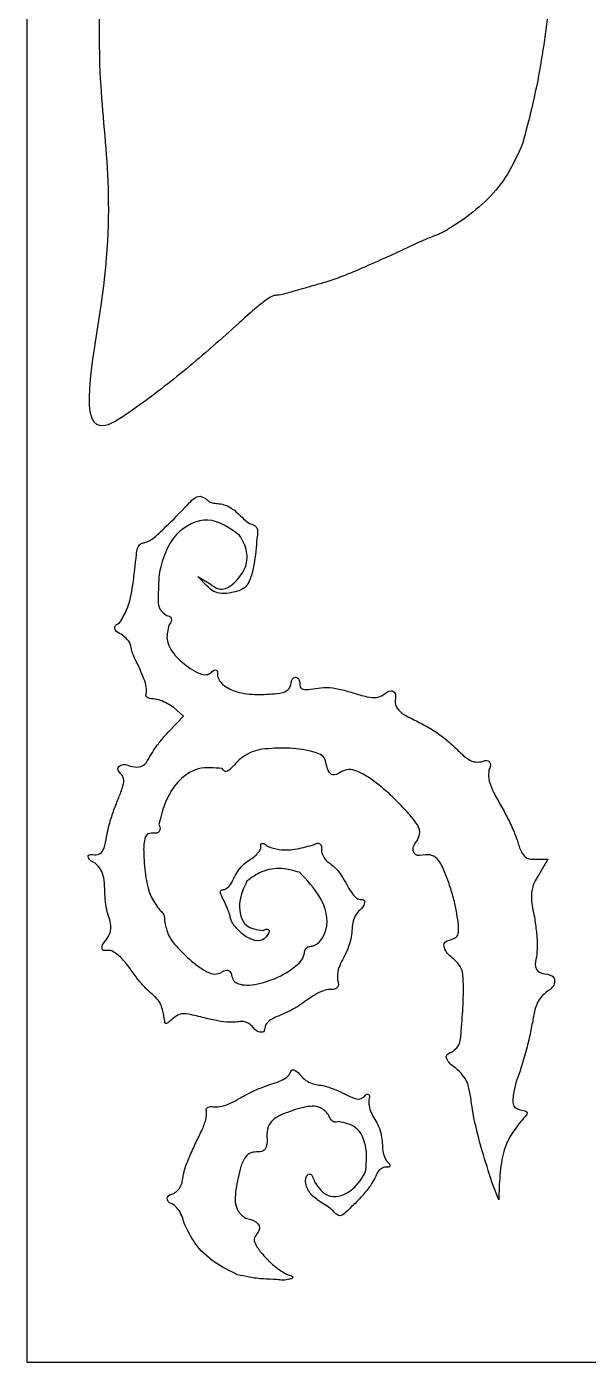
# Model space of a CAD drawing. Extents: x 0 to 204, y 72 to 361.
# Drawn here: x 0 to 36.6, y 72.2 to 159.2 of the extents above; entities that cross this region are included whole.
import ezdxf

# ---------------------------------------------------------------- set-up
doc = ezdxf.new("R2010")
doc.units = 0
doc.layers.get('0').update_dxf_attribs({"linetype": 'CONTINUOUS'})

msp = doc.modelspace()

# ---------------------------------------------------------------- linework, layer by layer
at = {"color": 7}
for p, q in [((0, 216.746667), (0, 72.248889)), ((11.712222, 128.411111), (11.712222, 128.411111)), ((11.740444, 122.766667), (11.147778, 123.387556)), ((11.147778, 123.387556), (11.938, 122.907778)), ((10.216444, 114.3), (9.567333, 114.864444)), ((9.313333, 113.368667), (10.216444, 114.3)), ((33.104667, 104.986667), (33.923111, 104.986667)), ((33.923111, 104.986667), (33.330444, 103.970667)), ((18.937111, 90.311111), (18.937111, 90.311111)), ((30.734, 82.832222), (30.282444, 83.961111)), ((30.762222, 83.82), (30.734, 82.832222)), ((0, 72.248889), (102.023333, 72.248889))]:
    msp.add_line(p, q, dxfattribs=at)
for points, knots in [([(13.828889, 139.897556), (12.66822, 138.862283), (10.434662, 136.870036), (7.754272, 134.81017), (3.010508, 131.514555), (6.320826, 146.28131), (4.416882, 153.959066), (4.810125, 162.768532), (4.967111, 166.285333)], [0, 0, 0, 0, 4.587423, 8.827902, 11.018089, 18.845062, 34.01829, 44.100397, 44.100397, 44.100397, 44.100397]), ([(34.713333, 166.341778), (34.462919, 164.224333), (34.002143, 160.328129), (33.284575, 155.349201), (32.540459, 152.55684), (32.258, 151.496889)], [0, 0, 0, 0, 6.398863, 11.774226, 15.063072, 15.063072, 15.063072, 15.063072]), ([(32.258, 151.496889), (31.960124, 150.84627), (31.372805, 149.563453), (30.069573, 147.900691), (28.983996, 147.058495), (28.448, 146.642667)], [0, 0, 0, 0, 2.142394, 4.224126, 6.254403, 6.254403, 6.254403, 6.254403]), ([(28.448, 146.642667), (28.180832, 146.470231), (27.71194, 146.167598), (27.143173, 145.817158), (26.666365, 145.593339), (26.013349, 145.372012), (25.001584, 144.885894), (24.142611, 144.495681), (23.650222, 144.272)], [0, 0, 0, 0, 0.954247, 1.674746, 2.001152, 2.532108, 3.740408, 5.363378, 5.363378, 5.363378, 5.363378]), ([(23.650222, 144.272), (23.104789, 144.021337), (22.0691, 143.545369), (20.677109, 142.968038), (19.575309, 142.567773), (18.706874, 142.335335), (17.9927, 142.125972), (17.373626, 141.93811), (16.863138, 141.806006), (16.462086, 141.701327), (16.033631, 141.69482), (15.500438, 141.335935), (14.748941, 140.744058), (14.16129, 140.203384), (13.828889, 139.897556)], [0, 0, 0, 0, 1.800648, 3.419141, 4.520317, 5.313733, 6.114909, 6.753276, 7.254021, 7.697237, 7.995052, 8.515425, 9.552281, 10.902535, 10.902535, 10.902535, 10.902535]), ([(9.087556, 126.661333), (9.529265, 127.094521), (10.183252, 127.735893), (11.135216, 128.783272), (11.569762, 128.502996), (11.712222, 128.411111)], [0, 0, 0, 0, 1.994913, 2.953635, 3.421239, 3.421239, 3.421239, 3.421239]), ([(11.712222, 128.411111), (11.76591, 128.362078), (11.89698, 128.242369), (12.189463, 128.153587), (12.550271, 128.137751), (12.980465, 128.042348), (13.423338, 127.793013), (13.824531, 127.432395), (14.18285, 127.083056), (14.503002, 126.807988), (14.812364, 126.746868), (15.067517, 126.507875), (14.992531, 125.945782), (14.953997, 125.520179), (14.929556, 125.250222)], [0, 0, 0, 0, 0.2163, 0.528065, 0.886945, 1.303514, 1.835251, 2.390803, 2.91435, 3.350819, 3.618134, 3.841391, 4.323525, 5.15975, 5.15975, 5.15975, 5.15975]), ([(13.857111, 126.068667), (13.194282, 126.549162), (11.882909, 127.499798), (9.335296, 126.205538), (8.88262, 124.58233), (8.636, 123.698)], [0, 0, 0, 0, 2.288022, 4.526736, 7.206153, 7.206153, 7.206153, 7.206153]), ([(7.140222, 124.826889), (7.156487, 124.964391), (7.184947, 125.204976), (7.360478, 125.526007), (7.694276, 125.590669), (8.092973, 125.753154), (8.564143, 126.146698), (8.901653, 126.478548), (9.087556, 126.661333)], [0, 0, 0, 0, 0.418803, 0.732775, 0.999613, 1.388791, 2.028495, 2.812915, 2.812915, 2.812915, 2.812915]), ([(13.490222, 122.964222), (13.757012, 123.248309), (14.289715, 123.815548), (14.43414, 125.057189), (14.04943, 125.731549), (13.857111, 126.068667)], [0, 0, 0, 0, 1.148751, 2.293723, 3.438272, 3.438272, 3.438272, 3.438272]), ([(14.929556, 125.250222), (14.868934, 124.665143), (14.77688, 123.776708), (14.283916, 122.554257), (13.65599, 122.412576), (13.349111, 122.343333)], [0, 0, 0, 0, 1.795412, 2.726314, 3.616133, 3.616133, 3.616133, 3.616133]), ([(6.039556, 120.367778), (6.206295, 120.647348), (6.65968, 121.407531), (6.946216, 122.954626), (7.07181, 124.166681), (7.140222, 124.826889)], [0, 0, 0, 0, 0.971371, 2.641272, 4.639081, 4.639081, 4.639081, 4.639081]), ([(8.636, 123.698), (8.602069, 123.194814), (8.547644, 122.3877), (8.541562, 121.262611), (8.961096, 120.959362), (9.115778, 120.847556)], [0, 0, 0, 0, 1.556505, 2.496647, 3.045716, 3.045716, 3.045716, 3.045716]), ([(13.349111, 122.343333), (13.125282, 122.305863), (12.735185, 122.240559), (12.143867, 122.381833), (11.880537, 122.63303), (11.740444, 122.766667)], [0, 0, 0, 0, 0.676825, 1.179591, 1.751116, 1.751116, 1.751116, 1.751116]), ([(11.938, 122.907778), (12.119924, 122.772443), (12.416368, 122.551916), (13.034831, 122.574217), (13.31671, 122.815623), (13.490222, 122.964222)], [0, 0, 0, 0, 0.659617, 1.074846, 1.739689, 1.739689, 1.739689, 1.739689]), ([(9.115778, 120.847556), (9.217789, 120.829924), (9.390215, 120.800123), (9.443241, 120.483964), (9.330792, 120.328706), (9.256889, 120.226667)], [0, 0, 0, 0, 0.276601, 0.467531, 0.833609, 0.833609, 0.833609, 0.833609]), ([(6.152444, 119.634), (5.996139, 119.700484), (5.774303, 119.794842), (5.684339, 120.198356), (5.897169, 120.299866), (6.039556, 120.367778)], [0, 0, 0, 0, 0.476321, 0.676019, 1.07966, 1.07966, 1.07966, 1.07966]), ([(9.256889, 120.226667), (9.181127, 119.919219), (9.010671, 119.227493), (9.636855, 118.166903), (10.290333, 117.670106), (10.639778, 117.404444)], [0, 0, 0, 0, 0.921168, 2.072535, 3.39588, 3.39588, 3.39588, 3.39588]), ([(7.366, 117.376222), (7.262881, 117.581533), (7.073459, 117.958673), (6.854544, 118.455686), (6.788093, 118.841699), (6.690424, 119.147449), (6.458001, 119.400655), (6.258623, 119.552915), (6.152444, 119.634)], [0, 0, 0, 0, 0.690454, 1.268314, 1.614918, 1.865235, 2.218029, 2.619952, 2.619952, 2.619952, 2.619952]), ([(7.789333, 115.824), (7.794034, 115.944185), (7.80626, 116.256744), (7.624218, 116.778002), (7.457341, 117.164611), (7.366, 117.376222)], [0, 0, 0, 0, 0.35854, 0.932439, 1.626416, 1.626416, 1.626416, 1.626416]), ([(10.639778, 117.404444), (10.841484, 117.286137), (11.167303, 117.095032), (11.674772, 116.953362), (12.018371, 117.109516), (12.193498, 117.340565), (12.448773, 117.276232), (12.35961, 116.819471), (12.801583, 116.241693), (13.762843, 115.806985), (14.993858, 115.672551), (16.069852, 115.74796), (16.990951, 115.873003), (17.218615, 116.35218), (17.235936, 116.642661), (17.344138, 116.792562), (17.502089, 116.863044), (17.668386, 116.786512), (17.763891, 116.605632), (17.777794, 116.379781), (17.818986, 116.060805), (18.298659, 116.012212), (18.597498, 116.0687), (18.796, 116.106222)], [0, 0, 0, 0, 0.706373, 1.141016, 1.499849, 1.788017, 1.914369, 2.152956, 2.909927, 3.948228, 5.253808, 6.548756, 7.302074, 7.784056, 7.991104, 8.165873, 8.311462, 8.471794, 8.660383, 8.893071, 9.172805, 9.491843, 10.123018, 10.123018, 10.123018, 10.123018]), ([(8.269111, 115.428889), (8.156307, 115.428985), (7.973942, 115.42914), (7.722866, 115.595698), (7.766967, 115.747174), (7.789333, 115.824)], [0, 0, 0, 0, 0.34074, 0.550859, 0.767098, 0.767098, 0.767098, 0.767098]), ([(18.796, 116.106222), (19.032771, 116.135643), (19.542865, 116.199027), (20.365549, 116.079234), (20.925784, 115.912493), (21.223111, 115.824)], [0, 0, 0, 0, 0.713188, 1.536471, 2.467537, 2.467537, 2.467537, 2.467537]), ([(21.223111, 115.824), (21.527415, 115.727781), (22.02618, 115.570074), (22.717973, 115.479145), (23.249881, 115.655366), (23.587959, 116.049059), (24.081325, 115.8199), (23.940381, 115.313241), (24.071575, 114.76826), (24.673211, 114.30508), (25.474287, 113.957109), (26.387471, 113.446886), (27.216204, 112.877358), (27.711177, 112.422044), (27.94, 112.211556)], [0, 0, 0, 0, 0.960862, 1.574887, 2.039443, 2.62627, 2.874518, 3.41081, 3.908974, 4.521477, 5.56734, 6.56168, 7.645348, 8.577034, 8.577034, 8.577034, 8.577034]), ([(9.567333, 114.864444), (9.4283, 114.956812), (9.147536, 115.14334), (8.70908, 115.339937), (8.405565, 115.401301), (8.269111, 115.428889)], [0, 0, 0, 0, 0.500586, 1.010886, 1.427695, 1.427695, 1.427695, 1.427695]), ([(8.015111, 111.675333), (8.122524, 111.850621), (8.364563, 112.245606), (8.800165, 112.812007), (9.144051, 113.185038), (9.313333, 113.368667)], [0, 0, 0, 0, 0.616495, 1.389179, 2.138309, 2.138309, 2.138309, 2.138309]), ([(15.296444, 112.155111), (15.084251, 112.105241), (14.653398, 112.003982), (14.076422, 111.684522), (13.757002, 111.392629), (13.603111, 111.252)], [0, 0, 0, 0, 0.651848, 1.323558, 1.94804, 1.94804, 1.94804, 1.94804]), ([(20.432889, 110.659333), (20.254678, 110.546908), (19.960791, 110.361507), (19.466754, 110.858658), (19.551629, 111.710091), (18.274878, 112.098862), (16.963887, 112.278003), (15.856943, 112.19642), (15.296444, 112.155111)], [0, 0, 0, 0, 0.546423, 0.901108, 1.822992, 2.715848, 4.337469, 6.00079, 6.00079, 6.00079, 6.00079]), ([(27.94, 112.211556), (28.145749, 112.002177), (28.486005, 111.65592), (29.066855, 111.283305), (29.434719, 111.319774), (29.605111, 111.336667)], [0, 0, 0, 0, 0.88759, 1.467843, 1.968527, 1.968527, 1.968527, 1.968527]), ([(6.745111, 111.054444), (6.938036, 111.01057), (7.267755, 110.935585), (7.773017, 111.186854), (7.925074, 111.493663), (8.015111, 111.675333)], [0, 0, 0, 0, 0.576227, 0.984798, 1.577944, 1.577944, 1.577944, 1.577944]), ([(29.605111, 111.336667), (29.756235, 111.399467), (29.979168, 111.492107), (30.257321, 111.177884), (30.155269, 110.954501), (30.084889, 110.800444)], [0, 0, 0, 0, 0.429871, 0.634129, 1.088033, 1.088033, 1.088033, 1.088033]), ([(5.954889, 108.909556), (6.051726, 109.149908), (6.213081, 109.550394), (6.35274, 110.096359), (6.226993, 110.533029), (5.785178, 110.827196), (6.223595, 111.243318), (6.533089, 111.131231), (6.745111, 111.054444)], [0, 0, 0, 0, 0.783832, 1.306058, 1.625373, 2.144072, 2.431036, 3.055251, 3.055251, 3.055251, 3.055251]), ([(12.728222, 110.885111), (12.194809, 110.941717), (10.788271, 111.090978), (9.12774, 109.383293), (8.767853, 107.902908), (8.607778, 107.244444)], [0, 0, 0, 0, 1.557527, 4.106987, 6.149429, 6.149429, 6.149429, 6.149429]), ([(13.603111, 111.252), (13.487559, 111.099109), (13.317071, 110.873531), (12.918098, 110.631892), (12.790397, 110.802195), (12.728222, 110.885111)], [0, 0, 0, 0, 0.600571, 0.8861, 1.15702, 1.15702, 1.15702, 1.15702]), ([(22.239111, 110.320667), (21.998757, 110.46962), (21.605791, 110.71315), (20.947887, 110.883281), (20.605506, 110.734396), (20.432889, 110.659333)], [0, 0, 0, 0, 0.851094, 1.391488, 1.940965, 1.940965, 1.940965, 1.940965]), ([(30.084889, 110.800444), (30.07087, 110.613688), (30.038499, 110.182474), (30.321274, 109.452605), (30.60024, 108.948352), (30.762222, 108.655556)], [0, 0, 0, 0, 0.556118, 1.284059, 2.292009, 2.292009, 2.292009, 2.292009]), ([(24.553333, 108.288667), (24.30054, 108.553559), (23.793373, 109.084998), (23.021404, 109.768846), (22.47966, 110.150986), (22.239111, 110.320667)], [0, 0, 0, 0, 1.098375, 2.20361, 3.086306, 3.086306, 3.086306, 3.086306]), ([(5.192889, 106.454222), (5.249036, 106.711161), (5.370844, 107.268568), (5.627055, 108.08928), (5.848036, 108.642198), (5.954889, 108.909556)], [0, 0, 0, 0, 0.78879, 1.711217, 2.574845, 2.574845, 2.574845, 2.574845]), ([(30.762222, 108.655556), (30.927008, 108.364431), (31.259264, 107.777441), (31.66695, 106.91962), (31.880511, 106.344076), (31.975778, 106.087333)], [0, 0, 0, 0, 1.003484, 2.023311, 2.844613, 2.844613, 2.844613, 2.844613]), ([(25.428222, 106.228444), (25.509763, 106.413505), (25.680454, 106.800893), (25.240386, 107.560446), (24.826373, 107.999267), (24.553333, 108.288667)], [0, 0, 0, 0, 0.574462, 1.202522, 2.418956, 2.418956, 2.418956, 2.418956]), ([(8.607778, 107.244444), (8.653609, 107.127568), (8.726758, 106.941031), (8.53044, 106.657152), (8.196294, 106.694051), (7.766786, 106.650914), (7.601892, 106.015808), (7.616136, 105.101812), (7.713925, 103.836307), (8.003349, 102.564744), (8.469124, 101.944477), (8.664222, 101.684667)], [0, 0, 0, 0, 0.352285, 0.562256, 0.899889, 1.289584, 1.721655, 2.620465, 4.146629, 5.486794, 6.45276, 6.45276, 6.45276, 6.45276]), ([(4.402667, 105.268889), (4.54317, 105.281411), (4.836159, 105.307524), (5.106371, 105.825386), (5.15929, 106.210016), (5.192889, 106.454222)], [0, 0, 0, 0, 0.398026, 0.829999, 1.581225, 1.581225, 1.581225, 1.581225]), ([(18.711333, 105.946222), (18.80825, 105.998445), (18.966187, 106.083547), (19.218449, 105.885333), (19.166495, 105.572369), (19.256567, 105.234964), (19.452195, 104.9207), (19.784984, 104.68909), (20.161141, 104.38142), (20.511953, 103.911887), (20.817681, 103.364279), (21.103143, 102.872982), (21.366998, 102.494021), (21.593859, 102.396675), (21.674667, 102.362)], [0, 0, 0, 0, 0.298504, 0.486449, 0.822632, 1.15882, 1.533132, 1.900783, 2.364943, 2.987248, 3.643357, 4.241554, 4.712176, 4.972557, 4.972557, 4.972557, 4.972557]), ([(27.290889, 103.942444), (27.178609, 104.237561), (27.00195, 104.701891), (26.516982, 105.248963), (25.926021, 105.311445), (25.337442, 105.140638), (25.060193, 105.710149), (25.27413, 106.011436), (25.428222, 106.228444)], [0, 0, 0, 0, 0.950068, 1.494821, 2.059695, 2.700386, 2.981871, 3.706672, 3.706672, 3.706672, 3.706672]), ([(31.975778, 106.087333), (32.041225, 105.845609), (32.147055, 105.454737), (32.568678, 104.988286), (32.917303, 104.987233), (33.104667, 104.986667)], [0, 0, 0, 0, 0.748733, 1.21071, 1.747461, 1.747461, 1.747461, 1.747461]), ([(4.459111, 104.732667), (4.27428, 104.815915), (4.043603, 104.919811), (3.974446, 105.346618), (4.220752, 105.301909), (4.402667, 105.268889)], [0, 0, 0, 0, 0.563578, 0.703366, 1.098285, 1.098285, 1.098285, 1.098285]), ([(14.562667, 104.986667), (14.67915, 105.066722), (14.897809, 105.217), (15.140181, 105.488948), (15.269595, 105.741777), (15.209734, 106.023856), (15.487702, 106.031584), (15.590289, 105.915785), (15.663333, 105.833333)], [0, 0, 0, 0, 0.423961, 0.795847, 1.067689, 1.298154, 1.427552, 1.747487, 1.747487, 1.747487, 1.747487]), ([(15.663333, 105.833333), (15.91803, 105.749331), (16.544706, 105.542643), (17.606326, 105.62707), (18.345384, 105.840527), (18.711333, 105.946222)], [0, 0, 0, 0, 0.799233, 1.9665, 3.111375, 3.111375, 3.111375, 3.111375]), ([(5.362222, 101.176667), (5.308269, 101.353648), (5.188209, 101.747479), (5.104898, 102.384725), (5.078454, 103.075437), (5.060613, 103.731003), (4.85805, 104.328659), (4.591339, 104.598759), (4.459111, 104.732667)], [0, 0, 0, 0, 0.554371, 1.233622, 1.919194, 2.629433, 3.197332, 3.75571, 3.75571, 3.75571, 3.75571]), ([(13.518444, 103.829556), (13.604017, 103.980463), (13.781671, 104.293757), (14.1295, 104.698145), (14.423992, 104.894299), (14.562667, 104.986667)], [0, 0, 0, 0, 0.52023, 1.080035, 1.578252, 1.578252, 1.578252, 1.578252]), ([(17.751778, 104.14), (17.37117, 104.248179), (16.561518, 104.478305), (15.306322, 104.274577), (14.640403, 103.794408), (14.336889, 103.575556)], [0, 0, 0, 0, 1.180203, 2.510599, 3.624802, 3.624802, 3.624802, 3.624802]), ([(12.869333, 102.249111), (12.788226, 102.388037), (12.671715, 102.587606), (12.56519, 102.986186), (12.85436, 103.003216), (13.10064, 103.125109), (13.34043, 103.432386), (13.455697, 103.689558), (13.518444, 103.829556)], [0, 0, 0, 0, 0.525483, 0.754864, 0.950228, 1.22013, 1.607079, 2.069397, 2.069397, 2.069397, 2.069397]), ([(13.349111, 97.366667), (13.395982, 97.243177), (13.491895, 96.990474), (13.951232, 96.810209), (14.789554, 96.767707), (16.04165, 97.129175), (17.266729, 97.768293), (18.073205, 98.533005), (18.085467, 99.095871), (18.308313, 99.31938), (18.974089, 99.329411), (19.813614, 100.655865), (19.238512, 102.592301), (18.247475, 103.623976), (17.751778, 104.14)], [0, 0, 0, 0, 0.379742, 0.777081, 1.373088, 2.908715, 4.559923, 5.624682, 5.921159, 6.179849, 6.476326, 7.830994, 9.966376, 12.103302, 12.103302, 12.103302, 12.103302]), ([(14.336889, 103.575556), (14.111705, 103.096732), (13.683138, 102.185442), (14.057878, 100.530397), (14.976827, 100.410826), (15.381111, 100.358222)], [0, 0, 0, 0, 1.592387, 3.030606, 4.160372, 4.160372, 4.160372, 4.160372]), ([(28.024667, 101.261333), (27.976475, 101.546293), (27.872973, 102.15831), (27.619331, 103.053564), (27.397652, 103.653505), (27.290889, 103.942444)], [0, 0, 0, 0, 0.866582, 1.861183, 2.785229, 2.785229, 2.785229, 2.785229]), ([(33.330444, 103.970667), (33.175362, 103.721594), (32.883563, 103.252944), (32.820465, 102.277477), (32.961498, 101.630781), (33.048222, 101.233111)], [0, 0, 0, 0, 0.866688, 1.630739, 2.850854, 2.850854, 2.850854, 2.850854]), ([(15.748, 100.160667), (15.629171, 99.987077), (15.377394, 99.619271), (14.573202, 99.729874), (14.021259, 100.113298), (13.616358, 100.548873), (13.368167, 100.852436), (13.254525, 101.148803), (13.207037, 101.461307), (13.049296, 101.822034), (12.932281, 102.099729), (12.869333, 102.249111)], [0, 0, 0, 0, 0.587009, 1.243769, 2.118643, 2.608802, 3.02402, 3.283156, 3.549929, 3.96833, 4.455434, 4.455434, 4.455434, 4.455434]), ([(21.674667, 102.362), (21.803481, 102.367791), (22.057391, 102.379207), (21.933059, 101.88141), (21.724386, 101.710236), (21.59, 101.6)], [0, 0, 0, 0, 0.308809, 0.6087, 1.151203, 1.151203, 1.151203, 1.151203]), ([(6.745111, 97.846444), (6.57742, 98.071339), (6.281375, 98.468371), (5.788611, 98.896981), (5.363003, 99.116777), (4.918903, 98.985914), (4.871368, 99.440002), (5.215933, 99.73555), (5.450008, 100.196688), (5.51462, 100.701875), (5.415555, 101.010511), (5.362222, 101.176667)], [0, 0, 0, 0, 0.841212, 1.485092, 1.926737, 2.296095, 2.488598, 3.053093, 3.576667, 4.020614, 4.538333, 4.538333, 4.538333, 4.538333]), ([(8.664222, 101.684667), (8.733137, 101.619413), (8.868931, 101.490833), (8.989642, 101.237371), (8.979464, 101.061839), (8.974667, 100.979111)], [0, 0, 0, 0, 0.284009, 0.559631, 0.805324, 0.805324, 0.805324, 0.805324]), ([(8.974667, 100.979111), (9.030223, 100.696162), (9.169245, 99.988115), (9.956615, 99.032947), (10.643151, 98.441718), (11.006667, 98.128667)], [0, 0, 0, 0, 0.855448, 2.140659, 3.586995, 3.586995, 3.586995, 3.586995]), ([(21.59, 101.6), (21.51437, 101.502209), (21.341742, 101.278997), (21.206537, 100.843875), (21.167494, 100.334528), (21.103714, 99.760611), (20.912413, 99.162731), (20.723062, 98.771556), (20.630444, 98.580222)], [0, 0, 0, 0, 0.368819, 0.841845, 1.336721, 1.903192, 2.569094, 3.206651, 3.206651, 3.206651, 3.206651]), ([(27.657778, 99.765556), (27.791785, 99.814436), (28.076219, 99.918185), (28.14145, 100.559372), (28.071222, 100.981496), (28.024667, 101.261333)], [0, 0, 0, 0, 0.396356, 0.841274, 1.716294, 1.716294, 1.716294, 1.716294]), ([(33.048222, 101.233111), (33.096242, 100.906618), (33.190097, 100.268474), (33.248204, 99.38885), (33.206909, 98.841433), (33.189333, 98.608444)], [0, 0, 0, 0, 0.990165, 1.935319, 2.635671, 2.635671, 2.635671, 2.635671]), ([(15.381111, 100.358222), (15.470181, 100.404974), (15.599805, 100.473012), (15.825587, 100.365139), (15.777574, 100.238605), (15.748, 100.160667)], [0, 0, 0, 0, 0.286765, 0.417328, 0.626721, 0.626721, 0.626721, 0.626721]), ([(27.798889, 98.495556), (27.570837, 98.668722), (27.23913, 98.920598), (27.091592, 99.618725), (27.449415, 99.71152), (27.657778, 99.765556)], [0, 0, 0, 0, 0.853805, 1.241882, 1.782901, 1.782901, 1.782901, 1.782901]), ([(20.630444, 98.580222), (20.537927, 98.410736), (20.358726, 98.082452), (20.20653, 97.578403), (20.226551, 97.254673), (20.235333, 97.112667)], [0, 0, 0, 0, 0.579648, 1.122744, 1.547144, 1.547144, 1.547144, 1.547144]), ([(28.391556, 95.306444), (28.416498, 95.883359), (28.453932, 96.749221), (28.367599, 97.925792), (27.976631, 98.317484), (27.798889, 98.495556)], [0, 0, 0, 0, 1.755231, 2.634336, 3.367147, 3.367147, 3.367147, 3.367147]), ([(33.189333, 98.608444), (33.132465, 98.411393), (33.043002, 98.101397), (33.269374, 97.628956), (33.556779, 97.570392), (33.725556, 97.536)], [0, 0, 0, 0, 0.596258, 0.938016, 1.424249, 1.424249, 1.424249, 1.424249]), ([(8.156222, 96.209556), (8.019175, 96.331714), (7.688373, 96.62658), (7.221569, 97.181109), (6.90786, 97.619178), (6.745111, 97.846444)], [0, 0, 0, 0, 0.550291, 1.328288, 2.167041, 2.167041, 2.167041, 2.167041]), ([(11.006667, 98.128667), (11.238907, 97.967342), (11.616286, 97.705196), (12.215496, 97.451398), (12.530233, 97.568157), (12.671778, 97.620667)], [0, 0, 0, 0, 0.858692, 1.395333, 1.833914, 1.833914, 1.833914, 1.833914]), ([(12.671778, 97.620667), (12.779616, 97.695451), (12.95207, 97.815046), (13.288004, 97.692175), (13.325916, 97.490224), (13.349111, 97.366667)], [0, 0, 0, 0, 0.369346, 0.590659, 0.939467, 0.939467, 0.939467, 0.939467]), ([(33.725556, 97.536), (33.974179, 97.492396), (34.370197, 97.422942), (34.378448, 96.700536), (34.022077, 96.47463), (33.782, 96.322444)], [0, 0, 0, 0, 0.648036, 1.032219, 1.825318, 1.825318, 1.825318, 1.825318]), ([(20.235333, 97.112667), (20.274083, 96.987308), (20.336888, 96.784126), (20.10674, 96.491834), (19.724144, 96.548649), (19.269561, 96.420287), (18.752306, 96.179973), (18.215032, 95.803719), (17.641798, 95.396569), (17.036476, 95.055395), (16.616393, 94.878774), (16.425333, 94.798444)], [0, 0, 0, 0, 0.368922, 0.597952, 0.97614, 1.419211, 2.020185, 2.673066, 3.384539, 4.129536, 4.75104, 4.75104, 4.75104, 4.75104]), ([(8.861778, 95.108889), (8.824337, 95.248371), (8.746485, 95.538398), (8.499273, 95.920641), (8.268179, 96.115267), (8.156222, 96.209556)], [0, 0, 0, 0, 0.431707, 0.89765, 1.335509, 1.335509, 1.335509, 1.335509]), ([(33.782, 96.322444), (33.640514, 96.183349), (33.338381, 95.886321), (33.058944, 95.2287), (32.979396, 94.733869), (32.935333, 94.459778)], [0, 0, 0, 0, 0.590631, 1.261253, 2.09396, 2.09396, 2.09396, 2.09396]), ([(9.002889, 94.290444), (8.997334, 94.340319), (8.98079, 94.488866), (8.931959, 94.761671), (8.887036, 94.983924), (8.861778, 95.108889)], [0, 0, 0, 0, 0.150526, 0.448326, 0.830845, 0.830845, 0.830845, 0.830845]), ([(11.571111, 94.657333), (11.230513, 94.750134), (10.707142, 94.892733), (9.951742, 94.970768), (9.668564, 94.736297), (9.539111, 94.629111)], [0, 0, 0, 0, 1.075302, 1.652336, 2.138255, 2.138255, 2.138255, 2.138255]), ([(16.425333, 94.798444), (16.270125, 94.735968), (15.989221, 94.622896), (15.648391, 94.388297), (15.49334, 94.084342), (15.482765, 93.683307), (14.968804, 93.754971), (14.790262, 93.977892), (14.675556, 94.121111)], [0, 0, 0, 0, 0.504769, 0.913554, 1.187488, 1.545521, 1.852916, 2.405282, 2.405282, 2.405282, 2.405282]), ([(27.686, 92.456), (27.830275, 92.564742), (28.207355, 92.848952), (28.298437, 93.94094), (28.354362, 94.761033), (28.391556, 95.306444)], [0, 0, 0, 0, 0.523647, 1.368617, 3.046402, 3.046402, 3.046402, 3.046402]), ([(9.539111, 94.629111), (9.453808, 94.56025), (9.311545, 94.445409), (9.139267, 94.290798), (9.033126, 94.290523), (9.002889, 94.290444)], [0, 0, 0, 0, 0.334853, 0.558445, 0.647514, 0.647514, 0.647514, 0.647514]), ([(13.716, 94.403333), (13.547283, 94.391085), (13.118386, 94.359949), (12.397926, 94.468633), (11.857763, 94.591912), (11.571111, 94.657333)], [0, 0, 0, 0, 0.506385, 1.287287, 2.170278, 2.170278, 2.170278, 2.170278]), ([(14.675556, 94.121111), (14.594483, 94.191259), (14.423963, 94.338803), (14.078985, 94.443143), (13.83875, 94.416796), (13.716, 94.403333)], [0, 0, 0, 0, 0.319435, 0.671868, 1.040093, 1.040093, 1.040093, 1.040093]), ([(32.935333, 94.459778), (32.875527, 94.144541), (32.739537, 93.427744), (32.457189, 92.325121), (32.211409, 91.546581), (32.088667, 91.157778)], [0, 0, 0, 0, 0.962446, 2.188449, 3.411512, 3.411512, 3.411512, 3.411512]), ([(27.94, 91.383556), (27.727517, 91.527399), (27.434608, 91.725689), (27.241154, 92.286655), (27.518442, 92.392213), (27.686, 92.456)], [0, 0, 0, 0, 0.771026, 1.062865, 1.508503, 1.508503, 1.508503, 1.508503]), ([(15.889111, 90.339333), (16.080481, 90.396761), (16.436788, 90.503685), (16.867309, 90.747982), (17.141571, 90.993371), (17.225646, 91.33744), (17.601335, 91.20638), (17.740054, 91.027838), (17.836444, 90.903778)], [0, 0, 0, 0, 0.599307, 1.115835, 1.455515, 1.730183, 1.942561, 2.426168, 2.426168, 2.426168, 2.426168]), ([(30.282444, 83.961111), (30.069622, 84.641261), (29.604311, 86.128326), (29.056029, 88.168393), (28.888905, 89.683691), (28.680935, 90.530262), (28.372481, 90.970809), (28.089196, 91.241167), (27.94, 91.383556)], [0, 0, 0, 0, 2.139264, 4.677243, 6.31231, 6.715197, 7.271892, 7.891316, 7.891316, 7.891316, 7.891316]), ([(17.836444, 90.903778), (17.945761, 90.797094), (18.162655, 90.585422), (18.544423, 90.375629), (18.815162, 90.331147), (18.937111, 90.311111)], [0, 0, 0, 0, 0.457548, 0.907817, 1.276857, 1.276857, 1.276857, 1.276857]), ([(32.088667, 91.157778), (31.915517, 90.68973), (31.656369, 89.98922), (31.608919, 88.704319), (32.238458, 88.700706), (32.662929, 88.526367), (32.359892, 88.133657), (32.181046, 87.933982), (32.060444, 87.799333)], [0, 0, 0, 0, 1.592963, 2.38413, 3.072323, 3.24515, 3.539451, 4.148843, 4.148843, 4.148843, 4.148843]), ([(12.220222, 88.871778), (12.37087, 88.877842), (12.726415, 88.892154), (13.269182, 89.099616), (13.852763, 89.417923), (14.487616, 89.786282), (15.177368, 90.098271), (15.6617, 90.262311), (15.889111, 90.339333)], [0, 0, 0, 0, 0.450084, 1.062253, 1.716314, 2.448517, 3.262029, 3.982098, 3.982098, 3.982098, 3.982098]), ([(18.937111, 90.311111), (19.081596, 90.28966), (19.430606, 90.237843), (19.975153, 90.038871), (20.368916, 89.865293), (20.574, 89.774889)], [0, 0, 0, 0, 0.437358, 1.056464, 1.729403, 1.729403, 1.729403, 1.729403]), ([(20.574, 89.774889), (20.793239, 89.661754), (21.140163, 89.48273), (21.672059, 89.330173), (21.891256, 89.483472), (21.985111, 89.549111)], [0, 0, 0, 0, 0.754868, 1.194503, 1.5237, 1.5237, 1.5237, 1.5237]), ([(21.985111, 89.549111), (22.052402, 89.636722), (22.147317, 89.7603), (22.357707, 89.590367), (22.305954, 89.437448), (22.267333, 89.323333)], [0, 0, 0, 0, 0.261751, 0.369206, 0.685215, 0.685215, 0.685215, 0.685215]), ([(11.712222, 88.533111), (11.693016, 88.615228), (11.656946, 88.769449), (11.922066, 88.918717), (12.103968, 88.89008), (12.220222, 88.871778)], [0, 0, 0, 0, 0.225865, 0.42419, 0.7754, 0.7754, 0.7754, 0.7754]), ([(19.670889, 88.335556), (19.498407, 88.524631), (19.068413, 88.995994), (17.861118, 88.855697), (17.088953, 88.559789), (16.651111, 88.392)], [0, 0, 0, 0, 0.734558, 1.831243, 3.267497, 3.267497, 3.267497, 3.267497]), ([(22.267333, 89.323333), (22.265889, 89.196132), (22.262635, 88.90955), (22.409779, 88.473649), (22.576963, 88.195534), (22.662444, 88.053333)], [0, 0, 0, 0, 0.379714, 0.85549, 1.353271, 1.353271, 1.353271, 1.353271]), ([(11.006667, 86.529333), (11.147025, 86.819397), (11.397761, 87.337568), (11.683522, 88.004625), (11.704802, 88.396481), (11.712222, 88.533111)], [0, 0, 0, 0, 0.970203, 1.733178, 2.141622, 2.141622, 2.141622, 2.141622]), ([(16.651111, 88.392), (16.425264, 88.283433), (16.040609, 88.098524), (15.650668, 87.548652), (15.640676, 87.147738), (15.635111, 86.924444)], [0, 0, 0, 0, 0.742166, 1.264034, 1.920093, 1.920093, 1.920093, 1.920093]), ([(20.32, 87.912222), (20.220028, 87.886886), (20.033721, 87.83967), (19.766472, 88.032242), (19.705705, 88.225073), (19.670889, 88.335556)], [0, 0, 0, 0, 0.295073, 0.5499, 0.89178, 0.89178, 0.89178, 0.89178]), ([(22.041556, 84.582), (22.105247, 85.102919), (22.230525, 86.127553), (21.619502, 87.639861), (20.707576, 87.830991), (20.32, 87.912222)], [0, 0, 0, 0, 1.585205, 3.118055, 4.251068, 4.251068, 4.251068, 4.251068]), ([(22.662444, 88.053333), (22.746731, 87.90284), (22.926603, 87.581681), (23.088683, 87.053561), (23.147068, 86.51914), (23.165368, 86.026683), (23.284249, 85.611982), (23.427905, 85.295204), (23.673229, 85.148573), (23.599385, 84.914037), (23.341615, 84.976562), (23.087071, 84.879256), (22.840703, 84.668907), (22.760391, 84.462755), (22.718889, 84.356222)], [0, 0, 0, 0, 0.516588, 1.102418, 1.640853, 2.126799, 2.576654, 2.920662, 3.176631, 3.289015, 3.527318, 3.801142, 4.118067, 4.456982, 4.456982, 4.456982, 4.456982]), ([(32.060444, 87.799333), (31.813674, 87.470528), (31.283014, 86.763456), (30.864214, 85.374237), (30.797821, 84.362483), (30.762222, 83.82)], [0, 0, 0, 0, 1.22601, 2.636438, 4.266907, 4.266907, 4.266907, 4.266907]), ([(9.567333, 83.227333), (9.674419, 83.308667), (9.890368, 83.472685), (10.106158, 83.824328), (10.164623, 84.27996), (10.286509, 84.883099), (10.595049, 85.65204), (10.863599, 86.224409), (11.006667, 86.529333)], [0, 0, 0, 0, 0.40169, 0.810049, 1.193401, 1.768241, 2.655212, 3.66648, 3.66648, 3.66648, 3.66648]), ([(15.635111, 86.924444), (15.64849, 86.712592), (15.669193, 86.384764), (15.406904, 85.919502), (14.943052, 85.950015), (14.469698, 85.901887), (14.09117, 85.429482), (13.963746, 85.044613), (13.885333, 84.807778)], [0, 0, 0, 0, 0.633909, 0.980933, 1.425172, 1.894197, 2.364507, 3.11694, 3.11694, 3.11694, 3.11694]), ([(13.885333, 84.807778), (13.770768, 84.321602), (13.568913, 83.464998), (13.534191, 82.192804), (14.0514, 81.779244), (14.252222, 81.618667)], [0, 0, 0, 0, 1.53136, 2.698138, 3.438738, 3.438738, 3.438738, 3.438738]), ([(19.134667, 82.662889), (18.900858, 82.833014), (18.457906, 83.155317), (18.129929, 83.788716), (18.13934, 84.438496), (18.504761, 84.528964), (18.642295, 84.271666), (18.702753, 84.096165), (18.739556, 83.989333)], [0, 0, 0, 0, 0.847482, 1.605564, 2.192458, 2.342139, 2.570597, 2.926015, 2.926015, 2.926015, 2.926015]), ([(18.739556, 83.989333), (18.993586, 83.614775), (19.530002, 82.823849), (21.214087, 83.24913), (21.751082, 84.114111), (22.041556, 84.582)], [0, 0, 0, 0, 1.246181, 2.63146, 4.263723, 4.263723, 4.263723, 4.263723]), ([(22.718889, 84.356222), (22.640322, 84.201168), (22.447127, 83.81989), (22.005464, 83.260312), (21.640951, 82.869047), (21.448889, 82.662889)], [0, 0, 0, 0, 0.520553, 1.280045, 2.125904, 2.125904, 2.125904, 2.125904]), ([(9.539111, 82.521778), (9.37248, 82.59164), (9.141488, 82.688487), (9.155987, 83.114209), (9.395816, 83.180164), (9.567333, 83.227333)], [0, 0, 0, 0, 0.473969, 0.657037, 1.116681, 1.116681, 1.116681, 1.116681]), ([(20.122444, 81.900889), (20.054289, 81.981945), (19.889555, 82.177859), (19.545365, 82.422707), (19.275517, 82.580518), (19.134667, 82.662889)], [0, 0, 0, 0, 0.316759, 0.765618, 1.255725, 1.255725, 1.255725, 1.255725]), ([(21.448889, 82.662889), (21.239601, 82.462892), (20.920771, 82.158217), (20.425954, 81.695574), (20.20166, 81.847302), (20.122444, 81.900889)], [0, 0, 0, 0, 0.924197, 1.407922, 1.672047, 1.672047, 1.672047, 1.672047]), ([(10.244667, 81.308222), (10.199997, 81.467135), (10.109587, 81.788772), (9.878068, 82.216413), (9.64547, 82.425959), (9.539111, 82.521778)], [0, 0, 0, 0, 0.495181, 1.00224, 1.429449, 1.429449, 1.429449, 1.429449]), ([(13.716, 77.949778), (13.216855, 78.193686), (12.171791, 78.704359), (10.930386, 79.867057), (10.456498, 80.863019), (10.244667, 81.308222)], [0, 0, 0, 0, 1.664017, 3.48396, 4.955097, 4.955097, 4.955097, 4.955097]), ([(14.252222, 81.618667), (14.479574, 81.574524), (14.847001, 81.503186), (15.266161, 81.032163), (15.082403, 80.750456), (14.986, 80.602667)], [0, 0, 0, 0, 0.694265, 1.122014, 1.594072, 1.594072, 1.594072, 1.594072]), ([(14.986, 80.602667), (14.906018, 80.490632), (14.739181, 80.256936), (14.975983, 79.729663), (15.222564, 79.436498), (15.381111, 79.248)], [0, 0, 0, 0, 0.386121, 0.805418, 1.560553, 1.560553, 1.560553, 1.560553]), ([(15.381111, 79.248), (15.542704, 79.074132), (15.866623, 78.725607), (16.378796, 78.297714), (16.743896, 78.075931), (16.905111, 77.978)], [0, 0, 0, 0, 0.711855, 1.426935, 1.992363, 1.992363, 1.992363, 1.992363]), ([(16.256, 77.639333), (15.97137, 77.644048), (15.38092, 77.653827), (14.531473, 77.768801), (13.97452, 77.892405), (13.716, 77.949778)], [0, 0, 0, 0, 0.853477, 1.770498, 2.564875, 2.564875, 2.564875, 2.564875]), ([(16.905111, 77.978), (17.146161, 77.906213), (17.486369, 77.804897), (16.876007, 77.548814), (16.535535, 77.598522), (16.256, 77.639333)], [0, 0, 0, 0, 0.475004, 0.670402, 1.566744, 1.566744, 1.566744, 1.566744])]:
    msp.add_open_spline(points, degree=3, knots=knots, dxfattribs=at)

doc.saveas('drawing.dxf')
